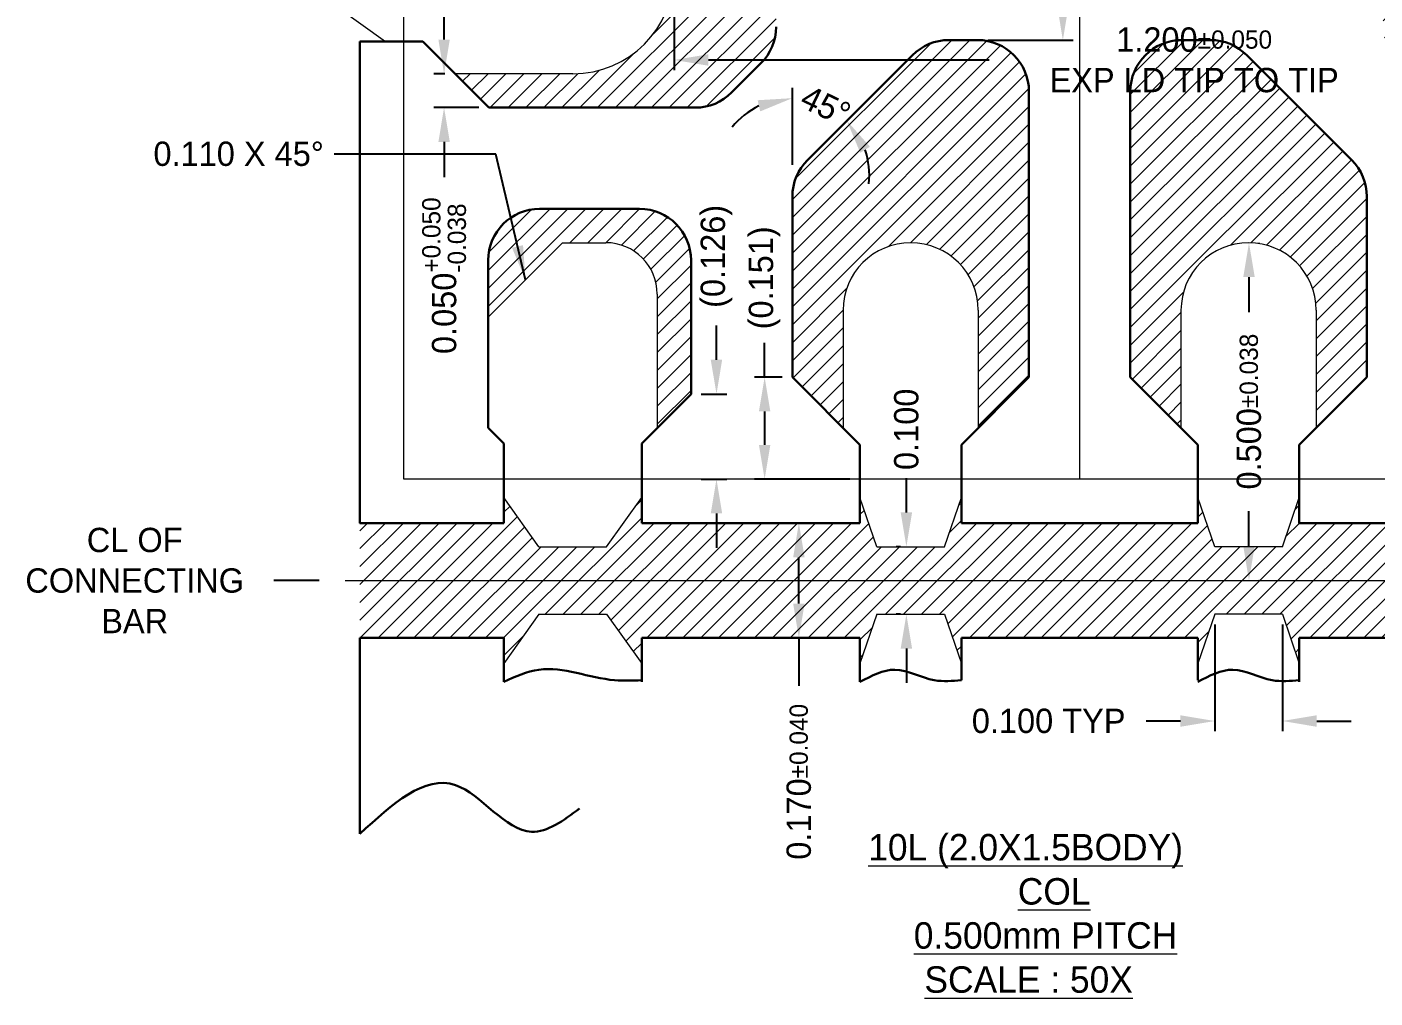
# Model space of a CAD drawing. Extents: x 397.8 to 410.5, y 211.6 to 220.6.
# Drawn here: x 407.398 to 409.393, y 216.082 to 217.519 of the extents above; entities that cross this region are included whole.
import ezdxf

# ---------------------------------------------------------------- set-up
doc = ezdxf.new("R2010")
doc.units = 0
doc.header["$LTSCALE"] = 3
doc.header["$MEASUREMENT"] = 0
for name, pattern in [('CENTER', [2, 1.25, -0.25, 0.25, -0.25]), ('HIDDEN', [0.375, 0.25, -0.125]), ('PHANTOM', [2.5, 1.25, -0.25, 0.25, -0.25, 0.25, -0.25])]:
    doc.linetypes.add(name, pattern=pattern)
for name, color, linetype, lineweight in [('CLIN', 1, 'CENTER', 15), ('DIM', 4, 'Continuous', 13), ('HATCH', 8, 'Continuous', 5), ('HIDN', 6, 'HIDDEN', 15), ('OBJ1', 7, 'Continuous', 30), ('OBJ2', 30, 'Continuous', 30), ('OBJ4', 7, 'Continuous', 30), ('PHANTOM', 5, 'PHANTOM', 15), ('SAW', 2, 'HIDDEN', 15), ('TEXT', 2, 'Continuous', 20)]:
    doc.layers.add(name, color=color, linetype=linetype, lineweight=lineweight)
doc.dimstyles.new('3DEC X 20', dxfattribs={"dimtxt": 0.0889, "dimasz": 0.127, "dimexe": 0.0381, "dimexo": 0.0381, "dimgap": 0.0381, "dimtad": 0, "dimdec": 3, "dimzin": 0, "dimdsep": 46, "dimtxsty": 'Standard', "dimcen": 0.09, "dimadec": 0, "dimazin": 0, "dimtfac": 1, "dimtdec": 3, "dimtofl": 0, "dimtmove": 0, "dimatfit": 3, "dimfxl": 1, "dimtolj": 1, "dimtzin": 0, "dimarcsym": 0})
doc.dimstyles.new('3DEC X 50', dxfattribs={"dimtxt": 0.036, "dimasz": 0.0508, "dimexe": 0.0152, "dimexo": 0.0152, "dimgap": 0.0152, "dimtad": 0, "dimdec": 3, "dimzin": 0, "dimdsep": 46, "dimtxsty": 'Standard', "dimcen": 0.09, "dimadec": 0, "dimazin": 0, "dimtfac": 1, "dimtdec": 3, "dimtofl": 0, "dimtmove": 0, "dimatfit": 3, "dimfxl": 1, "dimtolj": 1, "dimtzin": 0, "dimarcsym": 0})
pattern_1 = [(45, (-131.964278, 9.70986), (-0.01325825215, 0.01325825215), [])]

# ---------------------------------------------------------------- blocks, each defined once
blk = doc.blocks.new('*D58')
at = {"layer": 'Defpoints', "color": 0, "transparency": 16777216}
for p in [(313.0319, -65.7818), (313.0155, -65.8318), (313.0819, -65.8318)]:
    blk.add_point(p, dxfattribs=at)
at = {"layer": 'DIM', "color": 0, "lineweight": -2, "transparency": 16777216}
for p, q in [((313.0155, -65.731), (313.0155, -65.6802)), ((313.0167, -65.7818), (313.0003, -65.7818)), ((313.0667, -65.8318), (313.0003, -65.8318)), ((313.0155, -65.8826), (313.0155, -65.9349))]:
    blk.add_line(p, q, dxfattribs=at)
at = {"layer": 'DIM', "color": 0, "transparency": 16777216}
for points in [[(313.0071, -65.731), (313.024, -65.731), (313.0155, -65.7818)], [(313.024, -65.8826), (313.0071, -65.8826), (313.0155, -65.8318)]]:
    blk.add_solid(points, dxfattribs=at)
at = {"layer": 'DIM', "color": 0, "transparency": 16777216, "insert": (313.0155, -66.0806), "char_height": 0.036, "attachment_point": 5, "rotation": 90}
blk.add_mtext('\\A1;0.050{\\H0.027000;\\S+0.050^ -0.038;}', dxfattribs=at)
blk = doc.blocks.new('*D65')
at = {"layer": 'Defpoints', "color": 0, "transparency": 16777216}
for p in [(313.3559, -65.6318), (314.5559, -65.6318), (314.5559, -65.7613)]:
    blk.add_point(p, dxfattribs=at)
at = {"layer": 'DIM', "color": 0, "lineweight": -2, "transparency": 16777216}
for p, q in [((313.3559, -65.647), (313.3559, -65.7765)), ((314.5559, -65.647), (314.5559, -65.7765)), ((313.4067, -65.7613), (313.8222, -65.7613)), ((314.5051, -65.7613), (314.4286, -65.7613))]:
    blk.add_line(p, q, dxfattribs=at)
at = {"layer": 'DIM', "color": 0, "transparency": 16777216}
for points in [[(313.4067, -65.7528), (313.4067, -65.7698), (313.3559, -65.7613)], [(314.5051, -65.7698), (314.5051, -65.7528), (314.5559, -65.7613)]]:
    blk.add_solid(points, dxfattribs=at)
at = {"layer": 'DIM', "color": 0, "transparency": 16777216, "insert": (314.1254, -65.7613), "char_height": 0.036, "attachment_point": 5}
blk.add_mtext('\\A1;1.200{\\H0.027000;%%p0.050} \\PEXP LD TIP TO TIP', dxfattribs=at)
blk = doc.blocks.new('*D36')
at = {"layer": 'Defpoints', "color": 0, "transparency": 16777216}
for p in [(313.8049, -65.5318), (313.9311, -65.5318), (313.8049, -65.7318)]:
    blk.add_point(p, dxfattribs=at)
at = {"layer": 'DIM', "color": 0, "lineweight": -2, "transparency": 16777216}
for p, q in [((313.9311, -65.5318), (313.9311, -65.481)), ((313.8201, -65.5318), (313.9463, -65.5318)), ((313.9311, -65.681), (313.9311, -65.5826)), ((313.8201, -65.7318), (313.9463, -65.7318))]:
    blk.add_line(p, q, dxfattribs=at)
at = {"layer": 'DIM', "color": 0, "transparency": 16777216}
for points in [[(313.9396, -65.5826), (313.9227, -65.5826), (313.9311, -65.5318)], [(313.9227, -65.681), (313.9396, -65.681), (313.9311, -65.7318)]]:
    blk.add_solid(points, dxfattribs=at)
at = {"layer": 'DIM', "color": 0, "transparency": 16777216, "insert": (313.9311, -65.4028), "char_height": 0.036, "attachment_point": 5, "rotation": 90}
blk.add_mtext('\\A1;0.200', dxfattribs=at)
blk = doc.blocks.new('*D37')
at = {"layer": 'Defpoints', "color": 0, "transparency": 16777216}
for p in [(313.6996, -66.4818), (313.7059, -66.4818), (313.7059, -66.5818)]:
    blk.add_point(p, dxfattribs=at)
at = {"layer": 'DIM', "color": 0, "lineweight": -2, "transparency": 16777216}
for p, q in [((313.6996, -66.431), (313.6996, -66.3802)), ((313.6907, -66.4818), (313.6844, -66.4818)), ((313.6907, -66.5818), (313.6844, -66.5818)), ((313.6996, -66.6326), (313.6996, -66.6834))]:
    blk.add_line(p, q, dxfattribs=at)
at = {"layer": 'DIM', "color": 0, "transparency": 16777216}
for points in [[(313.6911, -66.431), (313.708, -66.431), (313.6996, -66.4818)], [(313.708, -66.6326), (313.6911, -66.6326), (313.6996, -66.5818)]]:
    blk.add_solid(points, dxfattribs=at)
at = {"layer": 'DIM', "color": 0, "transparency": 16777216, "insert": (313.6996, -66.308), "char_height": 0.036, "attachment_point": 5, "rotation": 90}
blk.add_mtext('\\A1;0.100', dxfattribs=at)
blk = doc.blocks.new('*D38')
at = {"layer": 'Defpoints', "color": 0, "transparency": 16777216}
for p in [(314.2059, -66.0318), (314.2059, -66.5318), (314.2065, -66.5318)]:
    blk.add_point(p, dxfattribs=at)
at = {"layer": 'DIM', "color": 0, "lineweight": -2, "transparency": 16777216}
for p, q in [((314.2211, -66.0318), (314.2217, -66.0318)), ((314.2065, -66.0826), (314.2065, -66.1346)), ((314.2065, -66.481), (314.2065, -66.429)), ((314.2211, -66.5318), (314.2217, -66.5318))]:
    blk.add_line(p, q, dxfattribs=at)
at = {"layer": 'DIM', "color": 0, "transparency": 16777216}
for points in [[(314.215, -66.0826), (314.1981, -66.0826), (314.2065, -66.0318)], [(314.1981, -66.481), (314.215, -66.481), (314.2065, -66.5318)]]:
    blk.add_solid(points, dxfattribs=at)
at = {"layer": 'DIM', "color": 0, "transparency": 16777216, "insert": (314.2065, -66.2818), "char_height": 0.036, "attachment_point": 5, "rotation": 90}
blk.add_mtext('\\A1;0.500{\\H0.027000;%%p0.038}', dxfattribs=at)
blk = doc.blocks.new('*D43')
at = {"layer": 'Defpoints', "color": 0, "transparency": 16777216}
for p in [(313.5405, -66.4468), (313.5405, -66.4468), (313.5405, -66.6168)]:
    blk.add_point(p, dxfattribs=at)
at = {"layer": 'DIM', "color": 0, "lineweight": -2, "transparency": 16777216}
for p, q in [((313.5253, -66.4468), (313.5253, -66.4468)), ((313.5405, -66.566), (313.5405, -66.4976)), ((313.5253, -66.6168), (313.5253, -66.6168)), ((313.5405, -66.6168), (313.5405, -66.6878))]:
    blk.add_line(p, q, dxfattribs=at)
at = {"layer": 'DIM', "color": 0, "transparency": 16777216}
for points in [[(313.549, -66.4976), (313.532, -66.4976), (313.5405, -66.4468)], [(313.532, -66.566), (313.549, -66.566), (313.5405, -66.6168)]]:
    blk.add_solid(points, dxfattribs=at)
at = {"layer": 'DIM', "color": 0, "transparency": 16777216, "insert": (313.5405, -66.8298), "char_height": 0.036, "attachment_point": 5, "rotation": 90}
blk.add_mtext('\\A1;0.170{\\H0.027000;%%p0.040}', dxfattribs=at)
blk = doc.blocks.new('*D44')
at = {"layer": 'Defpoints', "color": 0, "transparency": 16777216}
for p in [(314.1559, -66.5818), (314.2559, -66.5818), (314.2559, -66.7398)]:
    blk.add_point(p, dxfattribs=at)
at = {"layer": 'DIM', "color": 0, "lineweight": -2, "transparency": 16777216}
for p, q in [((314.1559, -66.597), (314.1559, -66.755)), ((314.2559, -66.597), (314.2559, -66.755)), ((314.1051, -66.7398), (314.0543, -66.7398)), ((314.3067, -66.7398), (314.3575, -66.7398))]:
    blk.add_line(p, q, dxfattribs=at)
at = {"layer": 'DIM', "color": 0, "transparency": 16777216}
for points in [[(314.1051, -66.7483), (314.1051, -66.7313), (314.1559, -66.7398)], [(314.3067, -66.7313), (314.3067, -66.7483), (314.2559, -66.7398)]]:
    blk.add_solid(points, dxfattribs=at)
at = {"layer": 'DIM', "color": 0, "transparency": 16777216, "insert": (313.9101, -66.7398), "char_height": 0.036, "attachment_point": 5}
blk.add_mtext('\\A1;0.100 TYP', dxfattribs=at)
blk = doc.blocks.new('*D45')
at = {"layer": 'Defpoints', "color": 0, "transparency": 16777216}
for p in [(313.9559, -65.6318), (312.7638, -66.5318), (312.869, -66.5318)]:
    blk.add_point(p, dxfattribs=at)
at = {"layer": 'DIM', "color": 0, "lineweight": -2, "transparency": 16777216}
blk.add_line((312.8309, -66.5318), (312.7638, -66.5318), dxfattribs=at)
at = {"layer": 'DIM', "color": 0, "transparency": 16777216, "insert": (312.5577, -66.5318), "char_height": 0.036, "attachment_point": 5}
blk.add_mtext('\\A1;CL OF\\PCONNECTING\\PBAR', dxfattribs=at)
blk = doc.blocks.new('*D56')
at = {"layer": 'Defpoints', "color": 0, "transparency": 16777216}
for p in [(313.3809, -66.2558), (313.3809, -66.3818), (313.4186, -66.3818)]:
    blk.add_point(p, dxfattribs=at)
at = {"layer": 'DIM', "color": 0, "lineweight": -2, "transparency": 16777216}
for p, q in [((313.4186, -66.205), (313.4186, -66.1542)), ((313.3961, -66.2558), (313.4338, -66.2558)), ((313.3961, -66.3818), (313.4338, -66.3818)), ((313.4186, -66.4326), (313.4186, -66.4834))]:
    blk.add_line(p, q, dxfattribs=at)
at = {"layer": 'DIM', "color": 0, "transparency": 16777216}
for points in [[(313.4101, -66.205), (313.427, -66.205), (313.4186, -66.2558)], [(313.427, -66.4326), (313.4101, -66.4326), (313.4186, -66.3818)]]:
    blk.add_solid(points, dxfattribs=at)
at = {"layer": 'DIM', "color": 0, "transparency": 16777216, "insert": (313.4186, -66.052), "char_height": 0.036, "attachment_point": 5, "rotation": 90}
blk.add_mtext('\\A1;(0.126)', dxfattribs=at)
blk = doc.blocks.new('*D57')
at = {"layer": 'Defpoints', "color": 0, "transparency": 16777216}
for p in [(313.5309, -66.2308), (313.4898, -66.3818), (313.6309, -66.3818)]:
    blk.add_point(p, dxfattribs=at)
at = {"layer": 'DIM', "color": 0, "lineweight": -2, "transparency": 16777216}
for p, q in [((313.4898, -66.2308), (313.4898, -66.18)), ((313.5157, -66.2308), (313.4746, -66.2308)), ((313.4898, -66.2816), (313.4898, -66.331)), ((313.6157, -66.3818), (313.4746, -66.3818))]:
    blk.add_line(p, q, dxfattribs=at)
at = {"layer": 'DIM', "color": 0, "transparency": 16777216}
for points in [[(313.4983, -66.2816), (313.4814, -66.2816), (313.4898, -66.2308)], [(313.4814, -66.331), (313.4983, -66.331), (313.4898, -66.3818)]]:
    blk.add_solid(points, dxfattribs=at)
at = {"layer": 'DIM', "color": 0, "transparency": 16777216, "insert": (313.4898, -66.0838), "char_height": 0.036, "attachment_point": 5, "rotation": 90}
blk.add_mtext('\\A1;(0.151)', dxfattribs=at)
blk = doc.blocks.new('*D69')
at = {"layer": 'Defpoints', "color": 0, "transparency": 16777216}
for p in [(313.7087, -65.754), (313.5604, -65.8217), (313.5532, -65.9095), (313.5309, -65.9633), (313.5309, -66.2308)]:
    blk.add_point(p, dxfattribs=at)
at = {"layer": 'DIM', "color": 0, "lineweight": -2, "transparency": 16777216}
blk.add_line((313.5309, -65.9166), (313.5309, -65.8026), dxfattribs=at)
for start, end in [(115.7597, 141.5195), (353.4805, 19.2403)]:
    blk.add_arc((313.5309, -65.9318), 0.1139, start, end, dxfattribs=at)
at = {"layer": 'DIM', "color": 0, "transparency": 16777216}
for points in [[(313.4833, -65.8374), (313.4795, -65.8209), (313.5309, -65.8178)], [(313.6457, -65.8897), (313.6313, -65.8987), (313.6115, -65.8512)]]:
    blk.add_solid(points, dxfattribs=at)
at = {"layer": 'DIM', "color": 0, "transparency": 16777216, "insert": (313.5802, -65.829), "char_height": 0.036, "attachment_point": 5, "rotation": 334.3851}
blk.add_mtext('\\A1;45%%d', dxfattribs=at)

msp = doc.modelspace()

# ---------------------------------------------------------------- hatches: boundary and pattern name
at = {"layer": 'HATCH'}
h = msp.add_hatch(dxfattribs=at)
h.set_pattern_fill('ANSI31', color=256, scale=0.15, style=0)
h.set_pattern_definition(pattern_1)
h.paths.add_polyline_path([(409.83095, 217.0749), (409.83095, 217.1739, 0.4142136), (409.75495, 217.2499), (409.60695, 217.2499, 0.4142136), (409.53095, 217.1739), (409.53095, 216.9759), (409.58095, 216.9259), (409.58095, 217.0749, -1)])
h.paths.add_polyline_path([(408.30495, 217.2499), (408.15695, 217.2499, 0.4142136), (408.08095, 217.1739), (408.08095, 217.0899), (408.19095, 217.1999), (408.25495, 217.1999, -0.4142136), (408.33095, 217.1239), (408.33095, 216.9259), (408.38095, 216.9759), (408.38095, 217.1739, 0.4142136)])
h.paths.add_polyline_path([(408.38095, 218.0259), (408.38095, 218.2239), (408.33095, 218.2739), (408.33095, 218.1249, -1), (408.08095, 218.1249), (408.08095, 218.0259, 0.4142136), (408.15695, 217.9499), (408.30495, 217.9499, 0.4142136)])
h.paths.add_polyline_path([(409.83095, 218.0259), (409.83095, 218.1249, -1), (409.58095, 218.1249), (409.58095, 218.2739), (409.53095, 218.2239), (409.53095, 218.0259, 0.4142136), (409.60695, 217.9499), (409.75495, 217.9499, 0.4142136)])
h = msp.add_hatch(dxfattribs=at)
h.set_pattern_fill('ANSI31', color=256, scale=0.15, style=0)
h.set_pattern_definition(pattern_1)
h.paths.add_polyline_path([(408.88095, 218.1989), (408.80595, 218.2739), (408.80595, 218.0999, -1), (408.60595, 218.0999), (408.60595, 218.2739), (408.53095, 218.1989), (408.53095, 217.93138, 0.1989124), (408.55321, 217.87764), (408.70869, 217.72216, 0.1989124), (408.76243, 217.6999), (408.80495, 217.6999, 0.4142136), (408.88095, 217.7759)])
h.paths.add_polyline_path([(409.35869, 217.87764, 0.1989124), (409.38095, 217.93138), (409.38095, 218.1989), (409.30595, 218.2739), (409.30595, 218.0999, -1), (409.10595, 218.0999), (409.10595, 218.2739), (409.03095, 218.1989), (409.03095, 217.7759, 0.4142136), (409.10695, 217.6999), (409.14947, 217.6999, 0.1989124), (409.20321, 217.72216)])
h.paths.add_polyline_path([(408.88095, 217.4239, 0.4142136), (408.80495, 217.4999), (408.76243, 217.4999, 0.1989124), (408.70869, 217.47764), (408.55321, 217.32216, 0.1989124), (408.53095, 217.26842), (408.53095, 217.0009), (408.60595, 216.9259), (408.60595, 217.0999, -1), (408.80595, 217.0999), (408.80595, 216.9259), (408.88095, 217.0009)])
h.paths.add_polyline_path([(409.20321, 217.47764, 0.1989124), (409.14947, 217.4999), (409.10695, 217.4999, 0.4142136), (409.03095, 217.4239), (409.03095, 217.0009), (409.10595, 216.9259), (409.10595, 217.0999, -1), (409.30595, 217.0999), (409.30595, 216.9259), (409.38095, 217.0009), (409.38095, 217.26842, 0.1989124), (409.35869, 217.32216)])
h = msp.add_hatch(dxfattribs=at)
h.set_pattern_fill('ANSI31', color=256, scale=0.15, style=0)
h.set_pattern_definition(pattern_1)
h.paths.add_polyline_path([(408.50672, 217.68052, 0.1989124), (408.48446, 217.73426), (408.44108, 217.77764, 0.1989124), (408.38734, 217.7999), (408.08195, 217.7999), (408.03195, 217.7499), (408.20595, 217.7499, -0.4142136), (408.35595, 217.5999), (408.50672, 217.5999)])
h.paths.add_polyline_path([(408.50672, 217.51928), (408.50672, 217.5999), (408.35595, 217.5999, -0.4142136), (408.20595, 217.4499), (408.03195, 217.4499), (408.08195, 217.3999), (408.38734, 217.3999, 0.1989124), (408.44108, 217.42216), (408.48446, 217.46554, 0.1989124)])
h.paths.add_polyline_path([(409.70595, 217.7499), (409.87995, 217.7499), (409.82995, 217.7999), (409.52456, 217.7999, 0.1989124), (409.47082, 217.77764), (409.42744, 217.73426, 0.1989124), (409.40518, 217.68052), (409.40518, 217.5999), (409.55595, 217.5999, -0.4142136)])
h.paths.add_polyline_path([(409.55595, 217.5999), (409.40518, 217.5999), (409.40518, 217.51928, 0.1989124), (409.42744, 217.46554), (409.47082, 217.42216, 0.1989124), (409.52456, 217.3999), (409.82995, 217.3999), (409.87995, 217.4499), (409.70595, 217.4499, -0.4142136)])
h = msp.add_hatch(dxfattribs=at)
h.set_pattern_fill('ANSI31', color=256, scale=0.15, style=0)
h.set_pattern_definition([(45, (408.955951, 217.5999), (-0.01325825, 0.01325825), [])])
h.paths.add_polyline_path([(410.02095, 216.7849), (409.80795, 216.7849), (409.80795, 216.8229), (409.75595, 216.7499), (409.65595, 216.7499), (409.60395, 216.8229), (409.60395, 216.7849), (409.28095, 216.7849), (409.28095, 216.8229), (409.25595, 216.7499), (409.15595, 216.7499), (409.13095, 216.8229), (409.13095, 216.7849), (408.78095, 216.7849), (408.78095, 216.8229), (408.75595, 216.7499), (408.65595, 216.7499), (408.63095, 216.8229), (408.63095, 216.7849), (408.30795, 216.7849), (408.30795, 216.8229), (408.25595, 216.7499), (408.15595, 216.7499), (408.10395, 216.8229), (408.10395, 216.7849), (407.89095, 216.7849), (407.89095, 216.6999), (410.02095, 216.6999)])
h.paths.add_polyline_path([(410.02095, 216.6999), (407.89095, 216.6999), (407.89095, 216.6149), (408.10395, 216.6149), (408.10395, 216.5769), (408.15595, 216.6499), (408.25595, 216.6499), (408.30795, 216.5769), (408.30795, 216.6149), (408.63095, 216.6149), (408.63095, 216.5769), (408.65595, 216.6499), (408.75595, 216.6499), (408.78095, 216.5769), (408.78095, 216.6149), (409.13095, 216.6149), (409.13095, 216.5769), (409.15595, 216.6499), (409.25595, 216.6499), (409.28095, 216.5769), (409.28095, 216.6149), (409.60395, 216.6149), (409.60395, 216.5769), (409.65595, 216.6499), (409.75595, 216.6499), (409.80795, 216.5769), (409.80795, 216.6149), (410.02095, 216.6149)])

# ---------------------------------------------------------------- linework, layer by layer
at = {"layer": 'CLIN'}
for p, q in [((408.95595, 218.3999), (408.95595, 216.8999)), ((408.95595, 218.3499), (408.95595, 216.8499)), ((407.86906, 216.6999), (410.19917, 216.6999))]:
    msp.add_line(p, q, dxfattribs=at)
at = {"layer": 'HIDN'}
for p, q in [((408.20595, 217.4499), (408.03195, 217.4499)), ((408.08095, 217.0899), (408.19095, 217.1999)), ((408.19095, 217.1999), (408.25495, 217.1999)), ((408.33095, 217.1239), (408.33095, 216.9259)), ((408.60595, 217.0999), (408.60595, 216.9259)), ((408.80595, 217.0999), (408.80595, 216.9259)), ((409.10595, 217.0999), (409.10595, 216.9259)), ((409.30595, 217.0999), (409.30595, 216.9259))]:
    msp.add_line(p, q, dxfattribs=at)
for centre, radius, start, end in [((408.20595, 217.5999), 0.15, 270, 90), ((408.25495, 217.1239), 0.076, 0, 90), ((408.70595, 217.0999), 0.1, 0, 180), ((409.20595, 217.0999), 0.1, 0, 180)]:
    msp.add_arc(centre, radius, start, end, dxfattribs=at)
at = {"layer": 'OBJ1'}
msp.add_open_spline([(407.89095, 216.3249), (407.93894, 216.36884), (408.02687, 216.44936), (408.12798, 216.29697), (408.19204, 216.3446), (408.21601, 216.36243)], degree=3, knots=[0, 0, 0, 0, 0.15879637, 0.29097402, 0.36998126, 0.36998126, 0.36998126, 0.36998126], dxfattribs=at)
at = {"layer": 'OBJ2'}
for p, q in [((407.98395, 217.4979), (407.95595, 217.4979)), ((408.08195, 217.3999), (407.98395, 217.4979)), ((408.80495, 217.4999), (408.76243, 217.4999)), ((409.10695, 217.4999), (409.14947, 217.4999)), ((408.48446, 217.46554), (408.44108, 217.42216)), ((408.70869, 217.47764), (408.55321, 217.32216)), ((409.20321, 217.47764), (409.35869, 217.32216)), ((408.88095, 217.4239), (408.88095, 217.0009)), ((409.03095, 217.4239), (409.03095, 217.0009)), ((408.38734, 217.3999), (408.08195, 217.3999)), ((408.53095, 217.26842), (408.53095, 217.0009)), ((409.38095, 217.26842), (409.38095, 217.0009)), ((408.30495, 217.2499), (408.15695, 217.2499)), ((408.08095, 217.1739), (408.08095, 216.9259)), ((408.38095, 217.1739), (408.38095, 216.9759)), ((408.53095, 217.0009), (408.63095, 216.9009)), ((408.78095, 216.9009), (408.88095, 217.0009)), ((409.13095, 216.9009), (409.03095, 217.0009)), ((409.38095, 217.0009), (409.28095, 216.9009)), ((408.30795, 216.9029), (408.38095, 216.9759)), ((408.08095, 216.9259), (408.10395, 216.9029)), ((408.10395, 216.9029), (408.10395, 216.8499)), ((408.30795, 216.9029), (408.30795, 216.8499)), ((408.63095, 216.9009), (408.63095, 216.8499)), ((408.78095, 216.9009), (408.78095, 216.8499)), ((409.13095, 216.9009), (409.13095, 216.8499)), ((409.28095, 216.9009), (409.28095, 216.8499))]:
    msp.add_line(p, q, dxfattribs=at)
for centre, start, end in [((408.43072, 217.51928), 315, 0), ((408.76243, 217.4239), 90, 135), ((408.80495, 217.4239), 0, 90), ((409.10695, 217.4239), 90, 180), ((409.14947, 217.4239), 45, 90), ((408.38734, 217.4759), 270, 315), ((408.60695, 217.26842), 135, 180), ((409.30495, 217.26842), 0, 45), ((408.15695, 217.1739), 90, 180), ((408.30495, 217.1739), 0, 90)]:
    msp.add_arc(centre, 0.076, start, end, dxfattribs=at)
at = {"layer": 'OBJ4'}
for p, q in [((407.95595, 217.4979), (407.89095, 217.4979)), ((408.10395, 216.8499), (408.10395, 216.7849)), ((408.30795, 216.8499), (408.30795, 216.7849)), ((408.63095, 216.8499), (408.63095, 216.7849)), ((408.78095, 216.8499), (408.78095, 216.7849)), ((409.13095, 216.8499), (409.13095, 216.7849)), ((409.28095, 216.8499), (409.28095, 216.7849)), ((408.10395, 216.6149), (407.89095, 216.6149)), ((407.89095, 216.3249), (407.89095, 216.6149)), ((408.10395, 216.5499), (408.10395, 216.6149)), ((408.30795, 216.5499), (408.30795, 216.6149)), ((408.30795, 216.6149), (408.63095, 216.6149)), ((408.63095, 216.5499), (408.63095, 216.6149)), ((408.78095, 216.55229), (408.78095, 216.6149)), ((408.78095, 216.6149), (409.13095, 216.6149)), ((409.13095, 216.55229), (409.13095, 216.6149)), ((409.28095, 216.5499), (409.28095, 216.6149)), ((409.28095, 216.6149), (409.60395, 216.6149))]:
    msp.add_line(p, q, dxfattribs=at)
for points in [[(408.10395, 216.7849), (407.89095, 216.7849), (407.89095, 217.4979)], [(408.63095, 216.7849), (408.30795, 216.7849)], [(409.13095, 216.7849), (408.78095, 216.7849)], [(409.60395, 216.7849), (409.28095, 216.7849)], [(408.63095, 216.6149), (408.30795, 216.6149)], [(409.13095, 216.6149), (408.78095, 216.6149)], [(409.60395, 216.6149), (409.28095, 216.6149)]]:
    msp.add_lwpolyline(points, dxfattribs=at)
for points, knots in [([(408.10395, 216.5499), (408.12107, 216.55758), (408.1736, 216.58116), (408.24359, 216.54949), (408.29463, 216.55171), (408.30795, 216.55229)], [0, 0, 0, 0, 0.05476744, 0.16804547, 0.20803933, 0.20803933, 0.20803933, 0.20803933]), ([(408.63095, 216.5499), (408.64816, 216.55895), (408.6843, 216.57796), (408.73393, 216.54815), (408.76754, 216.55111), (408.78095, 216.55229)], [0, 0, 0, 0, 0.05476744, 0.11500058, 0.15499444, 0.15499444, 0.15499444, 0.15499444]), ([(409.13095, 216.5499), (409.14816, 216.55895), (409.1843, 216.57796), (409.23393, 216.54815), (409.26754, 216.55111), (409.28095, 216.55229)], [0, 0, 0, 0, 0.05476744, 0.11500058, 0.15499444, 0.15499444, 0.15499444, 0.15499444])]:
    msp.add_open_spline(points, degree=3, knots=knots, dxfattribs=at)
at = {"layer": 'PHANTOM'}
msp.add_lwpolyline([(407.95595, 218.3499), (409.95595, 218.3499), (409.95595, 216.8499), (407.95595, 216.8499)], close=True, dxfattribs=at)
at = {"layer": 'SAW'}
for p, q in [((407.85595, 217.5499), (407.92895, 217.4979)), ((408.15595, 216.7499), (408.10395, 216.8229)), ((408.25595, 216.7499), (408.30795, 216.8229)), ((408.65595, 216.7499), (408.63095, 216.8229)), ((408.65595, 216.7499), (408.63095, 216.8229)), ((408.75595, 216.7499), (408.78095, 216.8229)), ((408.75595, 216.7499), (408.78095, 216.8229)), ((409.15595, 216.7499), (409.13095, 216.8229)), ((409.15595, 216.7499), (409.13095, 216.8229)), ((409.25595, 216.7499), (409.28095, 216.8229)), ((408.15595, 216.7499), (408.25595, 216.7499)), ((408.15595, 216.7499), (408.25595, 216.7499)), ((408.65595, 216.7499), (408.75595, 216.7499)), ((408.65595, 216.7499), (408.75595, 216.7499)), ((409.25595, 216.7499), (409.15595, 216.7499)), ((409.25595, 216.7499), (409.15595, 216.7499)), ((408.15595, 216.6499), (408.10395, 216.5769)), ((408.15595, 216.6499), (408.25595, 216.6499)), ((408.15595, 216.6499), (408.25595, 216.6499)), ((408.25595, 216.6499), (408.30795, 216.5769)), ((408.65595, 216.6499), (408.63095, 216.5769)), ((408.65595, 216.6499), (408.63095, 216.5769)), ((408.65595, 216.6499), (408.75595, 216.6499)), ((408.65595, 216.6499), (408.75595, 216.6499)), ((408.75595, 216.6499), (408.78095, 216.5769)), ((408.75595, 216.6499), (408.78095, 216.5769)), ((409.15595, 216.6499), (409.13095, 216.5769)), ((409.15595, 216.6499), (409.13095, 216.5769)), ((409.25595, 216.6499), (409.15595, 216.6499)), ((409.25595, 216.6499), (409.15595, 216.6499)), ((409.25595, 216.6499), (409.28095, 216.5769))]:
    msp.add_line(p, q, dxfattribs=at)

# ---------------------------------------------------------------- texts
at = {"layer": 'DIM', "insert": (407.83763, 217.31306), "char_height": 0.036, "attachment_point": 9}
msp.add_mtext('0.110 X 45%%D', dxfattribs=at)
at = {"layer": 'TEXT'}
for s, p in [('%%U10L (2.0X1.5BODY)', (408.64314, 216.28545)), ('%%UCOL', (408.86443, 216.22018)), ('%%U0.500mm PITCH', (408.71056, 216.15491)), ('%%USCALE : 50X', (408.72626, 216.08965))]:
    msp.add_text(s, height=0.03916, dxfattribs=at).set_placement(p)

# ---------------------------------------------------------------- dimensions: what is measured, and where the dimension line sits
at = {"layer": 'DIM'}
dim = msp.add_linear_dim(base=(408.93116, 217.6999), p1=(408.80495, 217.4999), p2=(408.80495, 217.6999), angle=90, dimstyle='3DEC X 50', dxfattribs=at)
dim.commit()
dim.dimension.update_dxf_attribs({"geometry": '*D36', "text_midpoint": (408.93116, 217.8289), "dimtype": 128, "insert": (95.00003, 283.23169)})
dim = msp.add_linear_dim(base=(409.55595, 217.4704), p1=(408.35595, 217.5999), p2=(409.55595, 217.5999), text='<> \\PEXP LD TIP TO TIP', dimstyle='3DEC X 50', override={"dimgap": 0.0152, "dimtol": 1, "dimlim": 0, "dimtp": 0.05, "dimtm": 0.05, "dimtfac": 0.75}, dxfattribs=at)
dim.commit()
dim.dimension.update_dxf_attribs({"geometry": '*D65', "text_midpoint": (409.12548, 217.4704), "dimtype": 128, "insert": (95.00003, 283.23169)})
dim = msp.add_ordinate_dim(feature_location=(407.86906, 216.6999), offset=(-0.10525, 0), dtype=0, origin=(408.95595, 217.5999), text='CL OF\\PCONNECTING\\PBAR', dimstyle='3DEC X 20', override={"dimtxt": 0.036}, dxfattribs=at)
dim.commit()
dim.dimension.update_dxf_attribs({"geometry": '*D45', "text_midpoint": (407.5577, 216.6999), "insert": (95.00003, 283.23169)})
for base, p1, p2, override, picture, middle in [((408.01557, 217.3999), (408.03195, 217.4499), (408.08195, 217.3999), {"dimgap": 0.0152, "dimtol": 1, "dimlim": 0, "dimtp": 0.05, "dimtm": 0.038, "dimtfac": 0.75}, '*D58', (408.01557, 217.1511)), ((409.20656, 216.6999), (409.20595, 217.1999), (409.20595, 216.6999), {"dimgap": 0.0152, "dimtol": 1, "dimlim": 0, "dimtp": 0.038, "dimtm": 0.038, "dimtfac": 0.75}, '*D38', (409.20656, 216.9499)), ((408.54054, 216.7849), (408.54054, 216.6149), (408.54054, 216.7849), {"dimgap": 0.0152, "dimtol": 1, "dimlim": 0, "dimtp": 0.04, "dimtm": 0.04, "dimtfac": 0.75}, '*D43', (408.54054, 216.4019))]:
    dim = msp.add_linear_dim(base=base, p1=p1, p2=p2, angle=90, dimstyle='3DEC X 50', override=override, dxfattribs=at)
    dim.commit()
    dim.dimension.update_dxf_attribs({"geometry": picture, "text_midpoint": middle, "dimtype": 128, "insert": (95.00003, 283.23169)})
dim = msp.add_angular_dim_2l(base=(408.56044, 217.40997), line1=((408.70869, 217.47764), (408.55321, 217.32216)), line2=((408.53095, 217.26842), (408.53095, 217.0009)), dimstyle='3DEC X 50', dxfattribs=at)
dim.commit()
dim.dimension.update_dxf_attribs({"geometry": '*D69', "text_midpoint": (408.58021, 217.40265), "dimtype": 130, "insert": (95.00003, 283.23169)})
for base, p1, p2, picture, middle in [((408.41858, 216.8499), (408.38095, 216.9759), (408.38095, 216.8499), '*D56', (408.41858, 217.1797)), ((408.48986, 216.8499), (408.53095, 217.0009), (408.63095, 216.8499), '*D57', (408.48986, 217.1479))]:
    dim = msp.add_linear_dim(base=base, p1=p1, p2=p2, angle=90, text='(<>)', dimstyle='3DEC X 50', dxfattribs=at)
    dim.commit()
    dim.dimension.update_dxf_attribs({"geometry": picture, "text_midpoint": middle, "dimtype": 128, "insert": (95.00003, 283.23169)})
dim = msp.add_linear_dim(base=(408.69961, 216.7499), p1=(408.70595, 216.6499), p2=(408.70595, 216.7499), angle=90, dimstyle='3DEC X 50', dxfattribs=at)
dim.commit()
dim.dimension.update_dxf_attribs({"geometry": '*D37', "text_midpoint": (408.69961, 216.9237), "insert": (95.00003, 283.23169)})
dim = msp.add_linear_dim(base=(409.25595, 216.49188), p1=(409.15595, 216.6499), p2=(409.25595, 216.6499), text='<> TYP', dimstyle='3DEC X 50', dxfattribs=at)
dim.commit()
dim.dimension.update_dxf_attribs({"geometry": '*D44', "text_midpoint": (408.91015, 216.49188), "dimtype": 128, "insert": (95.00003, 283.23169)})

# ---------------------------------------------------------------- leaders
at = {"layer": 'DIM', "annotation_type": 0, "has_hookline": 1, "hookline_direction": 1, "text_width": 0.312}
msp.add_leader([(408.13595, 217.1449), (408.0919, 217.33106), (407.85283, 217.33106)], dimstyle='3DEC X 50', override={"dimgap": 0.0152, "dimtad": 0}, dxfattribs=at)

doc.saveas('drawing.dxf')
